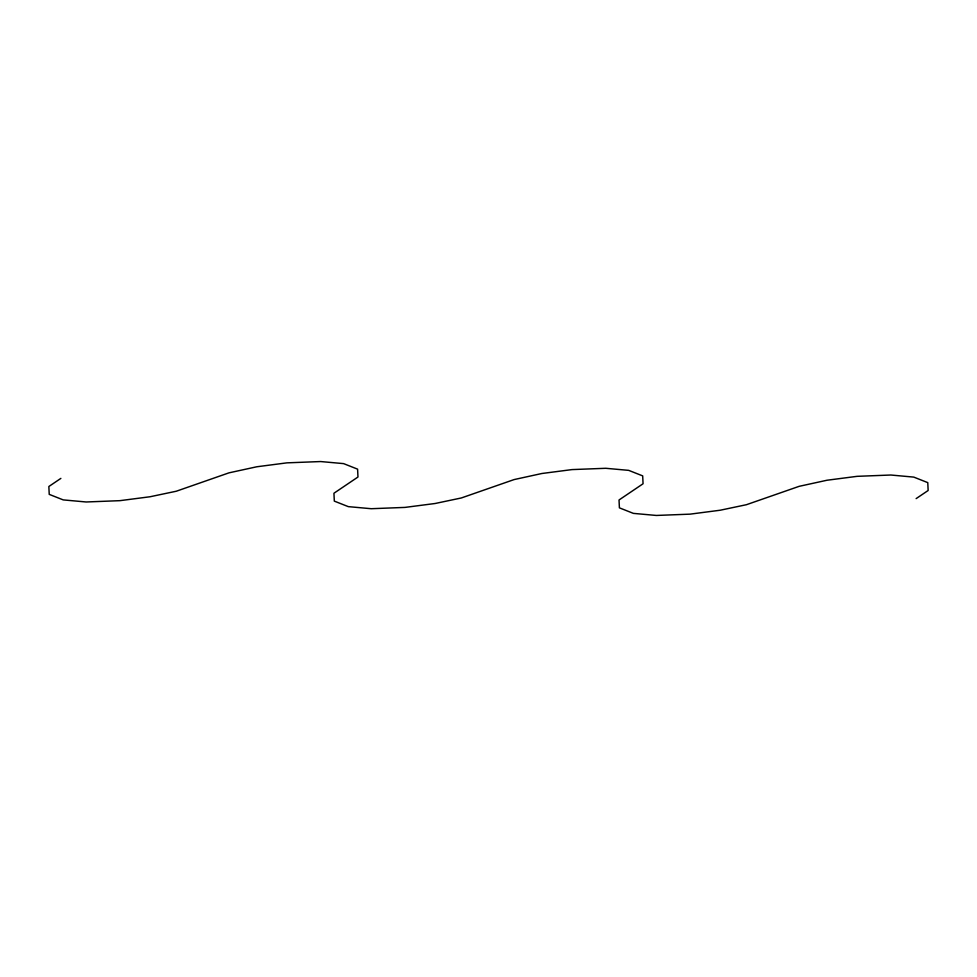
<?xml version="1.0" encoding="UTF-8"?>
<svg xmlns="http://www.w3.org/2000/svg" width="977" height="977" viewBox="0 0 977 977"><rect width="100%" height="100%" fill="white"/><g stroke="black" fill="none" stroke-linecap="round" stroke-linejoin="round"><path stroke-width="1.47" d="M60.867 478.388L48.85 486.509L49.229 494.374L63.212 499.894L86.159 501.983L119.902 500.664L150.031 496.756L176.251 491.236L228.997 472.844L256.792 466.774L286.92 462.854L320.664 461.547L343.611 463.623L357.594 469.155L357.973 477.02L333.939 493.238L334.317 501.116L348.3 506.636L371.248 508.712L404.991 507.405L435.119 503.497L461.339 497.965L514.085 479.585L541.881 473.503L572.009 469.595L605.752 468.288L628.699 470.364L642.683 475.884L643.061 483.762L619.027 499.98L619.406 507.845L633.389 513.377L656.336 515.453L690.08 514.146L720.208 510.226L746.428 504.706L799.174 486.326L826.969 480.244L857.098 476.336L890.841 475.017L913.788 477.106L927.771 482.626L928.15 490.491L916.133 498.612"/></g></svg>
